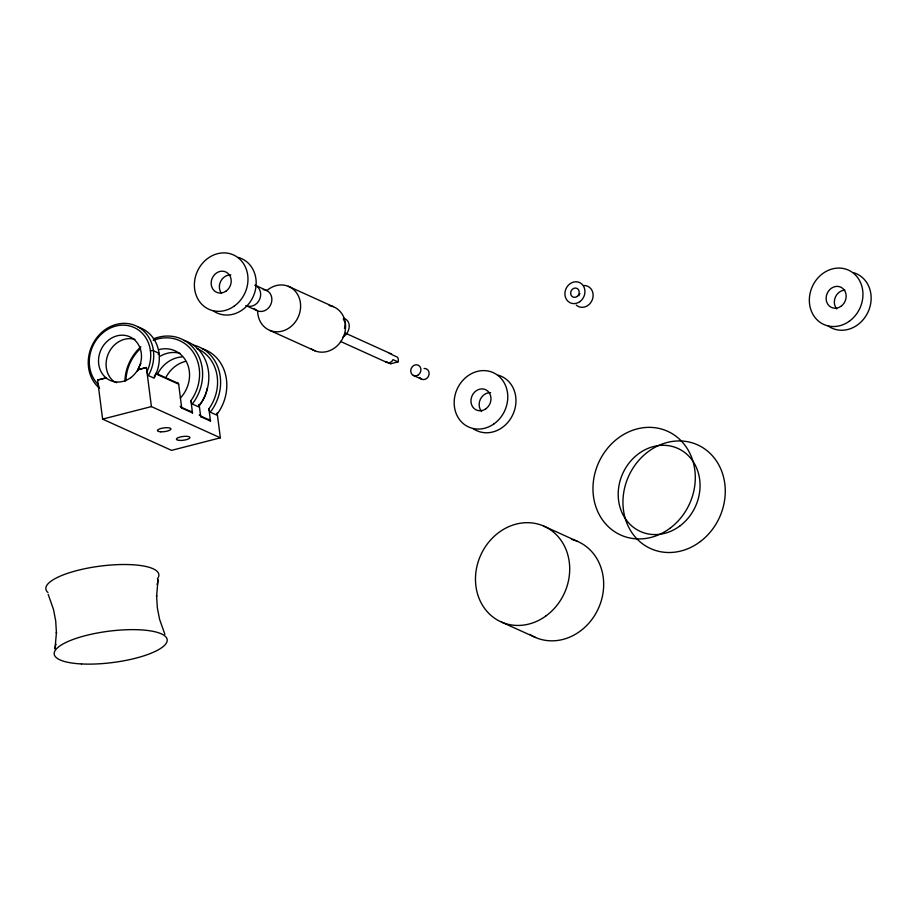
<?xml version="1.0" encoding="UTF-8"?>
<svg xmlns="http://www.w3.org/2000/svg" width="917" height="917" viewBox="0 0 917 917"><rect width="100%" height="100%" fill="white"/><g stroke="black" fill="none" stroke-linecap="round" stroke-linejoin="round"><path stroke-width="1.38" d="M54.997 649.03L56.441 632.352L56.453 633.085L55.685 620.775L53.473 609.369L48.154 594.319M157.415 583.82L157.3 584.61L158.045 579.624L156.601 596.302L156.589 595.569L157.357 607.879L159.569 619.273L164.888 634.323M55.123 648.227L55.742 644.043L55.616 644.823M154.514 377.563L154.526 375.168M344.505 328.458L345.388 323.277L343.279 318.864M342.809 337.215C349.664 333.249 352.644 321.363 343.566 318.107M146.399 367.522L137.791 369.734L146.411 367.522L151.408 406.586L220.355 437.822L217.237 413.51M97.603 380.062L106.074 377.884L97.592 380.051L102.601 419.115L171.548 450.362L220.355 437.822M102.601 419.115L151.408 406.586M397.978 361.894L392.98 359.636A4.78 4.195 -65.6 0 1 385.725 361.493L390.722 363.762L397.978 361.894A4.78 4.195 -65.6 0 0 397.359 357.126L392.361 354.856A4.78 4.195 -65.6 0 0 389.267 353.492M288.339 286.31L333.307 306.679M255.407 285.37L266.606 290.448M345.56 333.226L391.123 353.87M340.459 341.411L386.974 362.49M413.338 375.431L421.533 379.145M245.905 305.567L257.092 310.634M269.93 330.441L314.886 350.81M543.666 526.06L577.63 541.454M155.81 373.219L176.351 382.527A2.281 1.994 -65.6 0 1 178.655 384.177L181.715 408.054L192.501 412.937L190.931 400.683A40.99 35.923 -65.6 0 0 193.842 353.194A40.99 35.923 -65.6 0 0 153.254 340.39M155.546 373.712L178.655 384.177M180.603 406.942L190.197 411.297A2.281 1.994 -65.6 0 1 192.501 412.937M200.834 416.112L208.182 419.447A2.281 1.994 -65.6 0 1 210.486 421.086L208.916 408.833A40.99 35.923 -65.6 0 0 197.166 348.586M199.161 414.965A2.281 1.994 -65.6 0 1 200.697 416.65L210.486 421.086M116.665 382.687L113.639 381.312A23.911 20.953 -65.6 0 1 108.985 352.334A23.911 20.953 -65.6 0 1 134.914 339.336M501.507 622.07L535.482 637.464M148.004 375.202L146.949 371.74A34.158 29.94 -65.6 0 0 137.241 329.192A34.158 29.94 -65.6 0 0 96.388 339.863A34.158 29.94 -65.6 0 0 98.165 384.395L99.219 387.914M199.127 404.397L200.697 416.65M47.959 592.508A56.934 15.784 -7.3 0 1 100.916 566.03A56.934 15.784 -7.3 0 1 157.449 578.799M390.722 363.762A4.78 4.195 -65.6 0 1 390.034 362.547M329.214 305.544A23.911 20.953 -65.6 0 1 343.497 336.688A23.911 20.953 -65.6 0 1 311.104 348.724M266.767 290.643A23.911 20.953 -65.6 0 1 298.713 296.649A23.911 20.953 -65.6 0 1 284.144 330.51A23.911 20.953 -65.6 0 1 257.666 311.769M571.429 539.334A52.429 45.942 -65.6 0 1 598.698 607.776A52.429 45.942 -65.6 0 1 529.705 634.369M583.59 285.496A11.164 9.778 -65.6 0 1 592.359 299.653A11.164 9.778 -65.6 0 1 576.266 305.097M578.948 295.755A4.78 4.195 -65.6 0 1 579.074 295.285M579.704 293.967A4.78 4.195 -65.6 0 1 579.991 293.566M159.1 349.56A29.837 26.146 -65.6 0 1 187.16 363.338A29.837 26.146 -65.6 0 1 180.328 398.058M137.481 370.995A29.837 26.146 -65.6 0 1 140.84 363.579M160.131 356.243A29.837 26.146 -65.6 0 1 179.904 353.309M207.127 388.361A29.837 26.146 -65.6 0 1 198.313 406.208M157.816 373.517A29.837 26.146 -65.6 0 1 181.979 356.942M166.011 377.231A29.837 26.146 -65.6 0 1 185.28 361.424M180.168 406.357A2.281 1.994 -65.6 0 1 181.715 408.054M184.248 340.471A43.271 37.918 -65.6 0 1 198.496 406.816L192.295 404.007A43.271 37.918 -65.6 0 0 196.949 352.896A43.271 37.918 -65.6 0 0 153.38 338.889M124.884 381.312A43.271 37.918 -65.6 0 1 140.863 346.798M202.233 348.62A43.271 37.918 -65.6 0 1 216.481 414.965L210.28 412.157A43.271 37.918 -65.6 0 0 193.407 345.079M99.598 388.292A36.439 31.935 -65.6 0 1 95.276 339.84A36.439 31.935 -65.6 0 1 140.118 328.16A36.439 31.935 -65.6 0 1 148.382 375.58L153.964 378.102A36.439 31.935 -65.6 0 0 138.135 327.105M199.104 404.833A2.808 1.112 75.6 0 1 199.127 406.082M191.768 403.4A2.808 1.089 74.3 0 1 191.023 400.763M125.927 380.67A40.99 35.923 -65.6 0 1 140.553 348.471M217.1 413.074A2.808 1.112 75.6 0 1 217.111 414.232M209.764 411.55A2.808 1.089 74.3 0 1 209.019 408.913M150.399 350.81A2.281 0.63 -7.3 0 1 153.437 350.741L159.008 353.263A2.281 0.63 -7.3 0 1 158.16 354.191M254.949 285.176A11.164 9.778 -65.6 0 1 259.717 299.148A11.164 9.778 -65.6 0 1 246.364 305.762M263.271 289.612A11.164 9.778 -65.6 0 1 270.653 304.799A11.164 9.778 -65.6 0 1 254.273 308.49M238.34 257.436A29.837 26.146 -65.6 0 1 252.966 297.097A29.837 26.146 -65.6 0 1 213.168 310.748M221.169 292.97A11.164 9.778 -65.6 0 1 220.825 281.06A11.164 9.778 -65.6 0 1 230.797 274.894M498.126 375.156A29.837 26.146 -65.6 0 1 512.752 414.816A29.837 26.146 -65.6 0 1 472.954 428.468M481.597 411.504A11.164 9.778 -65.6 0 1 480.359 399.285A11.164 9.778 -65.6 0 1 490.595 392.614M424.055 368.462A5.697 4.986 -65.6 0 1 428.491 376.234A5.697 4.986 -65.6 0 1 419.699 377.46M853.303 272.624A29.837 26.146 -65.6 0 1 867.929 312.284A29.837 26.146 -65.6 0 1 828.131 325.948M836.774 308.972A11.164 9.778 -65.6 0 1 835.318 297.246A11.164 9.778 -65.6 0 1 844.809 290.093M81.498 663.942A56.934 15.784 -7.3 0 0 167.192 640.513A56.934 15.784 -7.3 0 0 83.39 636.18A56.934 15.784 -7.3 0 0 81.498 663.942M680.196 525.739A45.552 39.912 -65.6 0 0 678.97 448.94A45.552 39.912 -65.6 0 0 618.196 495.123A45.552 39.912 -65.6 0 0 680.196 525.739M700.45 541.477A56.934 49.896 -65.6 0 0 698.914 445.49A56.934 49.896 -65.6 0 0 622.952 503.215A56.934 49.896 -65.6 0 0 700.45 541.477M670.476 527.894A56.934 49.896 -65.6 0 0 668.94 431.907A56.934 49.896 -65.6 0 0 592.978 489.632A56.934 49.896 -65.6 0 0 670.476 527.894M545.672 616.144A52.429 45.942 -65.6 0 0 546.612 527.481A52.429 45.942 -65.6 0 0 475.476 578.558A52.429 45.942 -65.6 0 0 545.672 616.144M579.75 301.716A11.164 9.778 -65.6 0 0 580.14 282.837A11.164 9.778 -65.6 0 0 564.906 293.543A11.164 9.778 -65.6 0 0 579.75 301.716M576.999 296.569A4.78 4.195 -65.6 0 0 577.16 288.477A4.78 4.195 -65.6 0 0 570.638 293.062A4.78 4.195 -65.6 0 0 576.999 296.569M130.707 377.678A23.911 20.953 -65.6 0 0 130.764 337.273A23.911 20.953 -65.6 0 0 98.509 360.897A23.911 20.953 -65.6 0 0 130.707 377.678M179.686 440.412A6.832 1.891 -7.3 0 0 189.968 437.592A6.832 1.891 -7.3 0 0 179.915 437.077A6.832 1.891 -7.3 0 0 179.686 440.412M160.704 431.804A6.832 1.891 -7.3 0 0 170.986 428.996A6.832 1.891 -7.3 0 0 160.922 428.48A6.832 1.891 -7.3 0 0 160.704 431.804M234.064 306.232A29.837 26.146 -65.6 0 0 235.096 255.74A29.837 26.146 -65.6 0 0 194.381 284.362A29.837 26.146 -65.6 0 0 234.064 306.232M226.006 291.136A11.164 9.778 -65.6 0 0 226.384 272.246A11.164 9.778 -65.6 0 0 211.151 282.952A11.164 9.778 -65.6 0 0 226.006 291.136M493.862 423.952A29.837 26.146 -65.6 0 0 494.882 373.46A29.837 26.146 -65.6 0 0 454.167 402.082A29.837 26.146 -65.6 0 0 493.862 423.952M485.792 408.856A11.164 9.778 -65.6 0 0 486.182 389.966A11.164 9.778 -65.6 0 0 470.948 400.672A11.164 9.778 -65.6 0 0 485.792 408.856M418.461 374.789A5.697 4.986 -65.6 0 0 418.301 365.184A5.697 4.986 -65.6 0 0 410.713 370.961A5.697 4.986 -65.6 0 0 418.461 374.789M849.039 321.42A29.837 26.146 -65.6 0 0 850.059 270.928A29.837 26.146 -65.6 0 0 809.344 299.561A29.837 26.146 -65.6 0 0 849.039 321.42M840.969 306.324A11.164 9.778 -65.6 0 0 841.347 287.434A11.164 9.778 -65.6 0 0 826.125 298.151A11.164 9.778 -65.6 0 0 840.969 306.324"/></g></svg>
